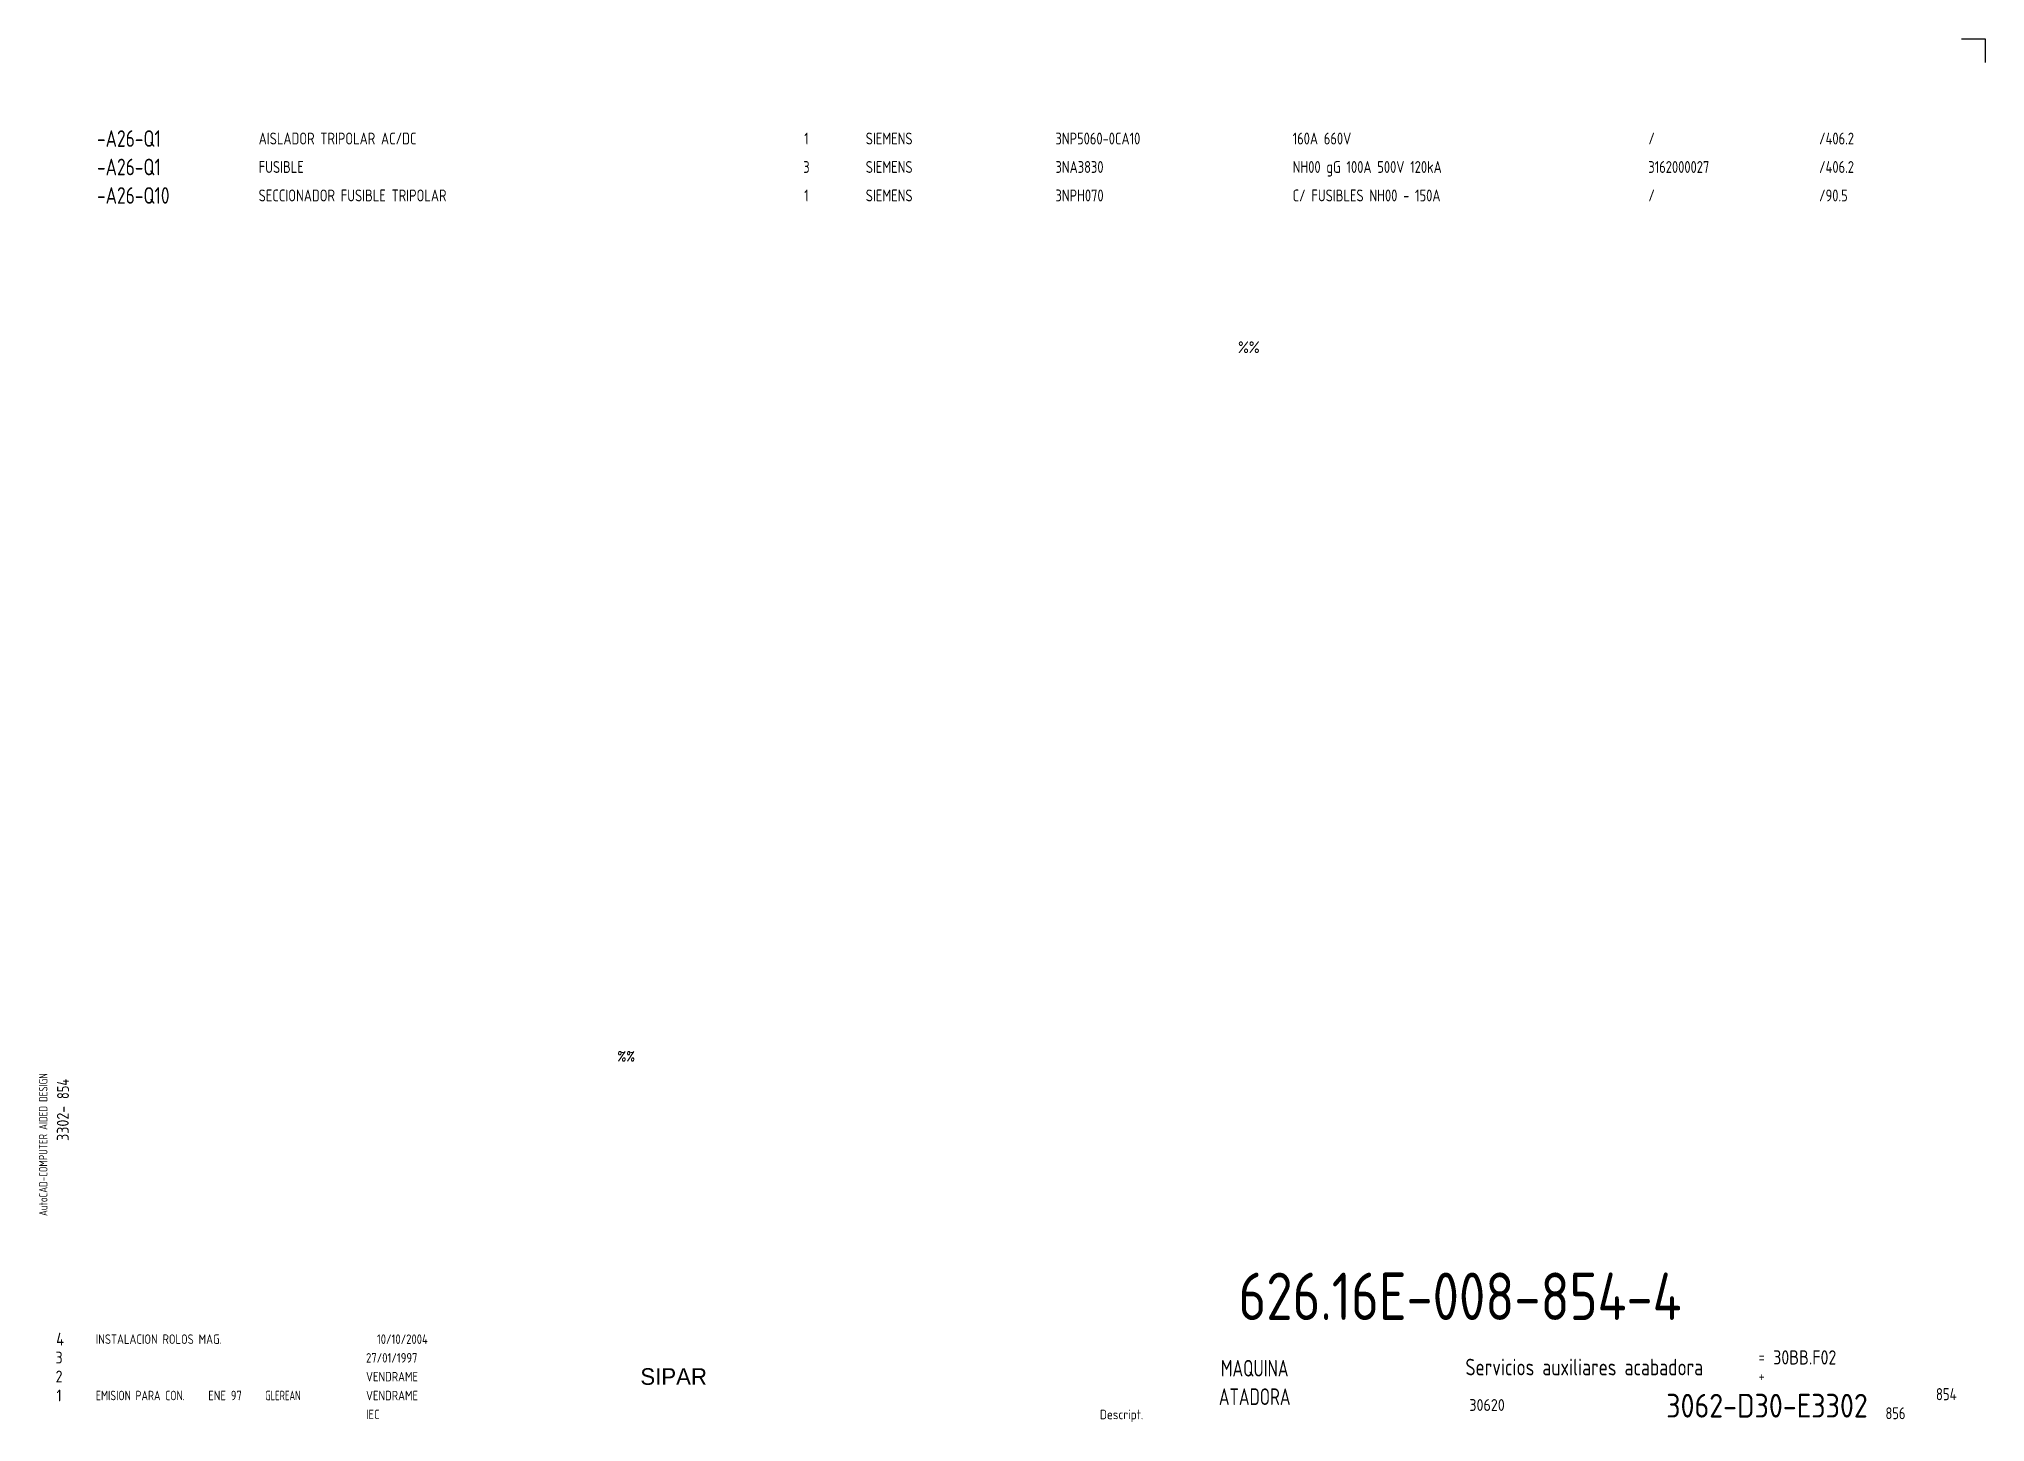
# Model space of a CAD drawing. Extents: x 10 to 420, y 5 to 297.
import ezdxf
from ezdxf.enums import TextEntityAlignment as Align

# ---------------------------------------------------------------- set-up
doc = ezdxf.new("R2010")
doc.units = 0
doc.header["$LTSCALE"] = 8
doc.header["$MEASUREMENT"] = 0
doc.layers.get('0').update_dxf_attribs({"linetype": 'CONTINUOUS'})
doc.layers.add('CART', color=7, linetype='CONTINUOUS')
doc.layers.add('ING', color=7, linetype='CONTINUOUS')
doc.styles.add('DIN', font='DIN', dxfattribs={"width": 0.85})
doc.styles.add('SIMPLEX', font='SIMPLEX', dxfattribs={"width": 0.9})
doc.styles.add('UNIV', font='UNIV')

# ---------------------------------------------------------------- blocks, each defined once
blk = doc.blocks.new('WB-FG100')
at = {"layer": 'CART', "color": 1}
for p, q in [((415, 297), (420, 297)), ((420, 297), (420, 292))]:
    blk.add_line(p, q, dxfattribs=at)
at = {"layer": 'CART', "color": 1, "style": 'DIN', "width": 0.8}
blk.add_text('AutoCAD-COMPUTER AIDED DESIGN', height=1.8, rotation=90, dxfattribs=at).set_placement((11.47, 48.84))
at = {"layer": 'CART', "color": 3, "style": 'DIN', "width": 0.8}
for s, p in [('=', (372.24, 17.91)), ('+', (372.24, 13.87))]:
    blk.add_text(s, height=2.5, dxfattribs=at).set_placement(p)
at = {"layer": 'CART', "color": 7, "style": 'DIN', "width": 0.9}
blk.add_attdef('FILE', text='', height=2.5, rotation=90, dxfattribs=at).set_placement((15.95, 68.38), align=Align.CENTER)
for tag, p in [('MOD-3', (13.92, 19)), ('MOD-2', (13.92, 15)), ('MOD-1', (13.92, 11)), ('NR.COMMESSA', (315, 9))]:
    blk.add_attdef(tag, text='', height=2.5, dxfattribs=at).set_placement(p, align=Align.MIDDLE)
at = {"layer": 'CART', "color": 7, "style": 'DIN'}
for tag, width, p in [('REV-3', 0.9, (21.66, 19)), ('DATA-3', 0.9, (45.37, 19)), ('NOME-3', 0.9, (57.37, 19)), ('REV-2', 0.9, (21.66, 15)), ('DATA-2', 0.9, (45.37, 15)), ('NOME-2', 0.9, (57.37, 15)), ('REV-1', 0.9, (21.66, 11)), ('DATA-1', 0.9, (45.37, 11)), ('NOME-1', 0.7, (57.37, 11))]:
    blk.add_attdef(tag, text='', height=2, dxfattribs=dict(at, width=width)).set_placement(p, align=Align.MIDDLE_LEFT)
at = {"layer": 'CART', "color": 7, "style": 'DIN', "width": 0.9}
for tag, p, height in [('DATA', (78.64, 17.94), 2), ('ESECUTORE', (78.64, 13.97), 2), ('CONTROLLORE', (78.64, 9.99), 2), ('SEGUE', (398.93, 5.65), 2.8), ('NORMA', (78.64, 6.01), 2)]:
    blk.add_attdef(tag, p, '', height=height, dxfattribs=at)
at = {"layer": 'CART', "color": 2, "style": 'DIN', "width": 0.9}
for tag, p in [('TITOLO-1/3', (266.5, 18.23)), ('TITOLO-1/2', (266.5, 15.73)), ('TITOLO-2/3', (266.5, 13.18)), ('TITOLO-2/2', (266.5, 10.68)), ('TITOLO-3/3', (266.5, 8.13))]:
    blk.add_attdef(tag, text='', height=3.5, dxfattribs=at).set_placement(p, align=Align.MIDDLE)
at = {"layer": 'CART', "color": 3, "style": 'DIN', "width": 0.9}
blk.add_attdef('ASSIEME', text='', height=3.5, dxfattribs=at).set_placement((334, 17), align=Align.MIDDLE)
at = {"layer": 'CART', "color": 3, "style": 'DIN', "width": 0.85}
for tag, p in [('=', (375.33, 16.63)), ('+', (375.33, 12.76))]:
    blk.add_attdef(tag, text='', height=3, dxfattribs=at).set_placement(p, align=Align.BOTTOM_LEFT)
at = {"layer": 'CART', "color": 3, "style": 'DIN', "width": 0.9}
blk.add_attdef('FOGLIO', text='', height=2.8, dxfattribs=at).set_placement((414.2, 9.56), align=Align.RIGHT)
at = {"layer": 'CART', "color": 2, "style": 'DIN', "width": 0.9}
blk.add_attdef('DISEGNO', text='', height=5, dxfattribs=at).set_placement((395.27, 6.35), align=Align.RIGHT)
at = {"layer": 'CART', "color": 1, "style": 'DIN', "width": 0.9}
blk.add_attdef('TIPOLOGIA', (233.37, 6), '', height=2, dxfattribs=at)

msp = doc.modelspace()

# ---------------------------------------------------------------- block references
at = {"layer": 'CART'}
ref = msp.add_blockref('WB-FG100', (0, 0), dxfattribs=at)
ref.add_attrib('TIPOLOGIA', 'Descript.', (233.37, 6), dxfattribs={"color": 1, "height": 2, "style": 'DIN', "width": 0.9})
ref.add_attrib('ASSIEME', 'Servicios auxiliares acabadora', dxfattribs={"color": 3, "height": 3.5, "style": 'DIN', "width": 0.8}).set_placement((335.5, 17), align=Align.MIDDLE)
ref.add_attrib('=', '30BB.F02', dxfattribs={"color": 3, "height": 3, "style": 'DIN', "width": 0.85}).set_placement((375.33, 16.63), align=Align.BOTTOM_LEFT)
ref.add_attrib('NR.COMMESSA', '30620', dxfattribs={"color": 7, "height": 2.5, "style": 'DIN', "width": 0.9}).set_placement((315, 9), align=Align.MIDDLE)
ref.add_attrib('DISEGNO', '3062-D30-E3302', dxfattribs={"color": 2, "height": 5, "style": 'DIN', "width": 0.9}).set_placement((395.27, 6.35), align=Align.RIGHT)
ref.add_attrib('DATA', '27/01/1997', (78.64, 17.94), dxfattribs={"color": 7, "height": 2, "style": 'DIN', "width": 0.85})
ref.add_attrib('ESECUTORE', 'VENDRAME', (78.64, 13.97), dxfattribs={"color": 7, "height": 2, "style": 'DIN', "width": 0.85})
ref.add_attrib('CONTROLLORE', 'VENDRAME', (78.64, 9.99), dxfattribs={"color": 7, "height": 2, "style": 'DIN', "width": 0.85})
ref.add_attrib('NORMA', 'IEC', (78.64, 6.01), dxfattribs={"color": 7, "height": 2, "style": 'DIN', "width": 0.85})
ref.add_attrib('MOD-1', '1', dxfattribs={"color": 7, "height": 2.5, "style": 'DIN', "width": 0.9}).set_placement((13.92, 11), align=Align.MIDDLE)
ref.add_attrib('REV-1', 'EMISION PARA CON.', dxfattribs={"color": 7, "height": 2, "style": 'DIN', "width": 0.8}).set_placement((21.66, 11), align=Align.MIDDLE_LEFT)
ref.add_attrib('DATA-1', 'ENE 97', dxfattribs={"color": 7, "height": 2, "style": 'DIN', "width": 0.85}).set_placement((45.37, 11), align=Align.MIDDLE_LEFT)
ref.add_attrib('NOME-1', 'GLEREAN', dxfattribs={"color": 7, "height": 2, "style": 'DIN', "width": 0.7}).set_placement((57.37, 11), align=Align.MIDDLE_LEFT)
ref.add_attrib('MOD-2', '2', dxfattribs={"color": 7, "height": 2.5, "style": 'DIN', "width": 0.9}).set_placement((13.92, 15), align=Align.MIDDLE)
ref.add_attrib('MOD-3', '3', dxfattribs={"color": 7, "height": 2.5, "style": 'DIN', "width": 0.9}).set_placement((13.92, 19), align=Align.MIDDLE)
ref.add_attrib('FILE', '3302-', dxfattribs={"color": 7, "height": 2.5, "rotation": 90, "style": 'DIN', "width": 0.9}).set_placement((15.95, 68.38), align=Align.CENTER)

# ---------------------------------------------------------------- texts
at = {"color": 3, "style": 'DIN', "width": 0.8}
for s, p in [('-A26-Q1', (21.91, 276)), ('-A26-Q1', (21.91, 270)), ('-A26-Q10', (21.91, 264))]:
    msp.add_text(s, height=3.5, dxfattribs=at).set_placement(p, align=Align.MIDDLE_LEFT)
at = {"color": 7, "style": 'DIN', "width": 0.8}
for s, p in [('1', (171.5, 276)), ('3', (171.5, 270)), ('1', (171.5, 264))]:
    msp.add_text(s, height=2.5, dxfattribs=at).set_placement(p, align=Align.MIDDLE)
for s, p in [('SIEMENS', (184, 276)), ('3NP5060-0CA10', (224, 276)), ('160A 660V', (274, 276)), ('/', (349, 276)), ('/406.2', (385, 276)), ('SIEMENS', (184, 270)), ('3NA3830', (224, 270)), ('NH00 gG 100A 500V 120kA', (274, 270)), ('3162000027', (349, 270)), ('/406.2', (385, 270)), ('SIEMENS', (184, 264)), ('3NPH070', (224, 264)), ('C/ FUSIBLES NH00 - 150A', (274, 264)), ('/', (349, 264)), ('/90.5', (385, 264))]:
    msp.add_text(s, height=2.5, dxfattribs=at).set_placement(p, align=Align.MIDDLE_LEFT)
at = {"style": 'DIN'}
for s, width, p in [('%%', 0.85, (262.5, 230.75)), ('856', 0.8, (399, 6))]:
    msp.add_text(s, height=2.5, dxfattribs=dict(at, width=width)).set_placement(p)
at = {"color": 7, "linetype": 'Continuous', "style": 'SIMPLEX', "width": 0.9}
msp.add_text('%%', height=2, dxfattribs=at).set_placement((133.5, 82.5), align=Align.MIDDLE)
at = {"style": 'DIN', "width": 0.8}
msp.add_text('854', height=2.5, rotation=90, dxfattribs=at).set_placement((16, 73.5))
at = {"linetype": 'Continuous', "style": 'DIN', "width": 0.85}
for s, height, p in [('4', 2.7, (14.14, 22.88)), ('10/10/2004', 2, (86.29, 22.88))]:
    msp.add_text(s, height=height, dxfattribs=at).set_placement(p, align=Align.MIDDLE)
msp.add_text('INSTALACION ROLOS MAG.', height=2, dxfattribs=at).set_placement((21.66, 22.88), align=Align.MIDDLE_LEFT)
at = {"color": 3, "style": 'DIN', "width": 0.75}
for s, p in [('MAQUINA', (266, 15)), ('ATADORA', (266, 9))]:
    msp.add_text(s, height=3.5, dxfattribs=at).set_placement(p, align=Align.CENTER)
at = {"color": 3, "style": 'DIN', "width": 0.8}
msp.add_text('854', height=2.56, dxfattribs=at).set_placement((414, 10), align=Align.RIGHT)
at = {"color": 2, "insert": (262.58, 36.91), "char_height": 10, "width": 111.0411, "attachment_point": 1, "style": 'DIN'}
msp.add_mtext('626.16E-008-854-4', dxfattribs=at)
at = {"layer": 'CART', "color": 2, "linetype": 'Continuous', "style": 'UNIV'}
msp.add_text('SIPAR', height=3.5, dxfattribs=at).set_placement((143.5, 13.25), align=Align.CENTER)
at = {"layer": 'ING', "color": 7, "style": 'DIN', "width": 0.8}
for s, p in [('AISLADOR TRIPOLAR AC/DC', (56, 276)), ('FUSIBLE', (56, 270)), ('SECCIONADOR FUSIBLE TRIPOLAR', (56, 264))]:
    msp.add_text(s, height=2.5, dxfattribs=at).set_placement(p, align=Align.MIDDLE_LEFT)

doc.saveas('drawing.dxf')
